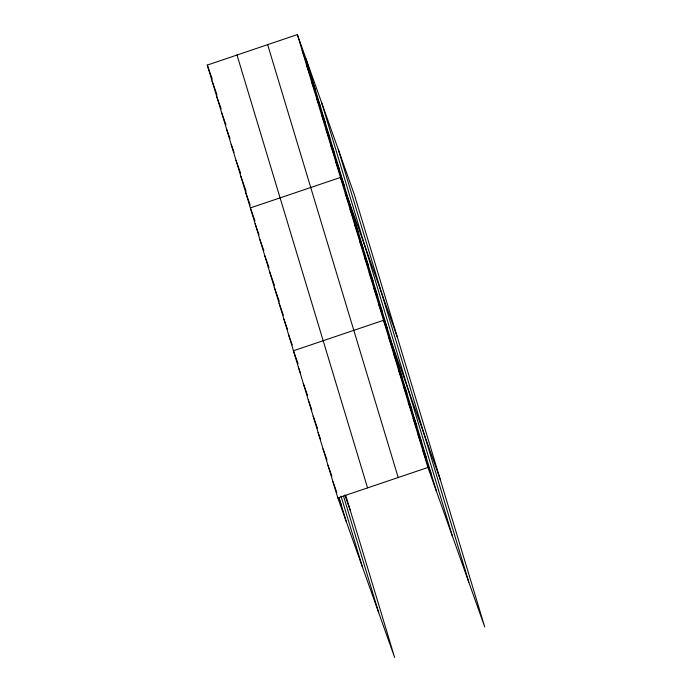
<?xml version="1.0" encoding="UTF-8"?>
<svg xmlns="http://www.w3.org/2000/svg" width="692" height="692" viewBox="0 0 692 692"><rect width="100%" height="100%" fill="white"/><g stroke="black" fill="none" stroke-linecap="round" stroke-linejoin="round"><path stroke-width="1.04" d="M345.74 495.351L394.613 657.4L337.834 497.937L207.28 65.083L297.387 34.6L354.166 194.063L484.72 626.917L427.941 467.455L297.387 34.6M337.834 497.937L427.941 467.455M302.17 50.473L310.743 74.528M306.963 66.346L315.526 90.401M311.746 82.218L320.318 106.274M316.538 98.082L325.102 122.147M321.322 113.955L329.894 138.019M326.105 129.828L334.677 153.892M330.897 145.701L339.461 169.756M335.681 161.573L344.253 185.629M397.251 336.9L340.473 177.446L250.357 207.929L255.002 220.964M345.256 193.31L353.828 217.375M350.04 209.183L358.612 233.247M354.832 225.056L363.395 249.12M359.615 240.928L368.187 264.993M364.407 256.801L372.971 280.857M369.191 272.674L377.763 296.73M373.983 288.538L382.546 312.602M378.766 304.411L387.33 328.475M440.337 479.746L383.55 320.284L293.443 350.766L298.088 363.802M388.489 336.641L397.052 360.696M393.419 352.989L401.983 377.053M398.35 369.338L406.913 393.402M403.28 385.695L411.852 409.75M408.211 402.043L416.783 426.108M413.141 418.4L421.713 442.456M418.08 434.749L426.644 458.813M423.011 451.106L431.574 475.162M207.28 65.083L212.28 79.122M212.063 80.955L217.063 94.994M216.855 96.828L221.137 108.86M221.639 112.701L225.921 124.733M226.422 128.574L229.995 138.599M231.215 144.438L234.069 152.465M235.998 160.31L240.643 173.346M240.79 176.183L246.144 191.226M245.573 192.056L250.219 205.091M255.149 223.801L259.076 234.83M259.933 239.674L263.86 250.694M264.725 255.538L269.006 267.57M269.508 271.411L274.508 285.45M274.292 287.284L279.291 301.323M279.084 303.157L283.365 315.189M283.867 319.029L287.44 329.055M288.659 334.902L292.223 344.927M344.798 494.996L350.221 510.229M298.373 367.123L300.518 373.135M303.304 383.472L307.594 395.504M308.243 399.829L311.807 409.854M313.173 416.177L317.455 428.21M318.104 432.535L320.604 439.55M323.034 448.883L326.961 459.912M327.965 465.232L331.892 476.26M332.904 481.589L336.831 492.618M338.613 497.626L341.467 505.653M338.258 149.377L468.813 582.231M321.867 103.342L452.421 536.196M305.95 58.664L436.505 491.519M267.648 44.66L398.203 477.515M237.01 55.023L367.564 487.877M343.561 496.207L378.706 612.714M341.044 496.164L362.314 566.679M339.002 497.47L346.398 522.002"/></g></svg>
